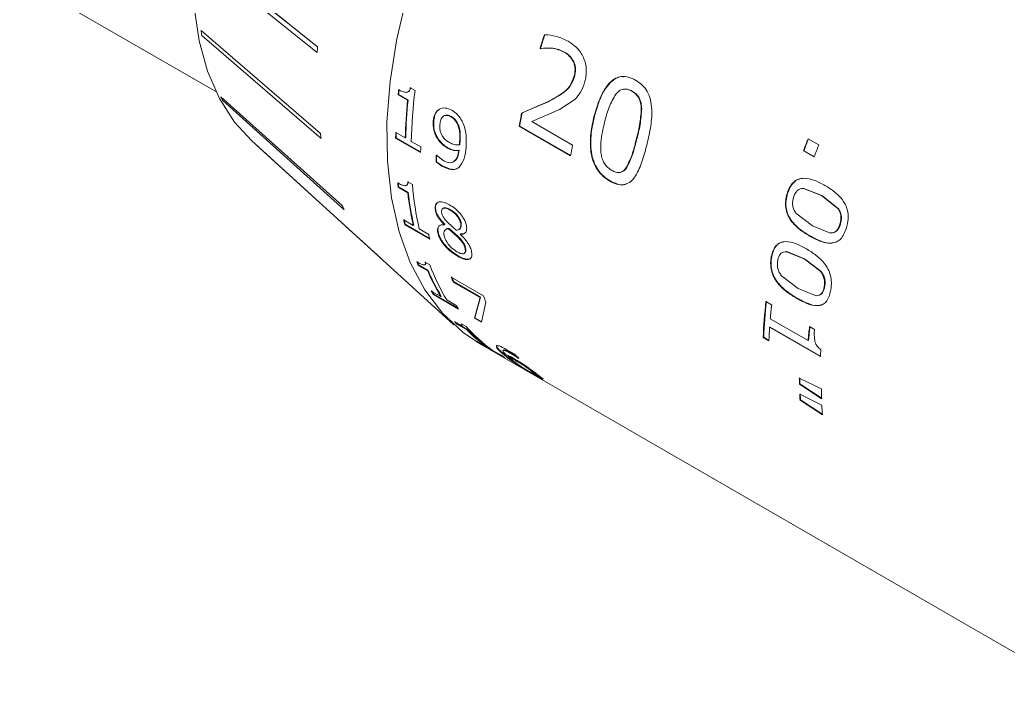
# Model space of a CAD drawing. Header units: millimetres. Extents: x 2 to 278, y 1 to 215.
# Drawn here: x 246.95 to 256.38, y 155.34 to 161.71 of the extents above; entities that cross this region are included whole.
import ezdxf

# ---------------------------------------------------------------- set-up
doc = ezdxf.new("R2010")
doc.units = ezdxf.units.MM

msp = doc.modelspace()

# ---------------------------------------------------------------- linework, layer by layer
at = {"color": 7, "linetype": 'Continuous', "lineweight": 18}
for p, q in [((244.5966, 163.4663), (248.8171, 161.0298)), ((249.7888, 161.454), (248.652, 162.3674)), ((248.6525, 162.3671), (249.7893, 161.4537)), ((248.6483, 162.3136), (249.7852, 161.4002)), ((248.6765, 161.6096), (248.676, 161.6099)), ((249.8156, 160.6278), (248.676, 161.6099)), ((248.6765, 161.6096), (249.8161, 160.6275)), ((248.6836, 161.5632), (249.8232, 160.5811)), ((249.7857, 161.3999), (249.7852, 161.4002)), ((249.7893, 161.4537), (249.7888, 161.454)), ((251.9178, 161.4407), (251.9137, 161.4403)), ((251.9187, 161.4375), (251.9137, 161.4403)), ((251.9228, 161.4378), (251.9178, 161.4407)), ((252.1469, 161.4053), (252.1428, 161.4051)), ((252.2414, 161.1682), (252.2373, 161.1678)), ((250.6409, 161.0215), (250.6365, 161.0197)), ((250.6742, 161.0639), (250.7201, 161.0374)), ((252.794, 161.0318), (252.7899, 161.0316)), ((248.8659, 160.9788), (248.8654, 160.9791)), ((250.0228, 159.9399), (248.8654, 160.9791)), ((248.8659, 160.9788), (250.0233, 159.9396)), ((248.8838, 160.9424), (250.0411, 159.9032)), ((250.5623, 160.9994), (250.5579, 160.9974)), ((250.6488, 160.9449), (250.5579, 160.9974)), ((250.6533, 160.9469), (250.5623, 160.9994)), ((250.6533, 160.9469), (250.6488, 160.9449)), ((251.7375, 160.8233), (251.985, 160.93)), ((251.7418, 160.8246), (251.9893, 160.931)), ((251.9893, 160.931), (251.985, 160.93)), ((252.2448, 160.9525), (252.0981, 160.8563)), ((252.0981, 160.8563), (251.8347, 160.7418)), ((252.8844, 160.8653), (252.8802, 160.8649)), ((250.8938, 160.7472), (250.8982, 160.7492)), ((251.0669, 160.7892), (251.0625, 160.7874)), ((251.7418, 160.8246), (251.7375, 160.8233)), ((251.8347, 160.7418), (252.2241, 160.5169)), ((252.4298, 160.7953), (252.4341, 160.7961)), ((250.5353, 160.6376), (250.6262, 160.5851)), ((251.1283, 160.7206), (251.1238, 160.7187)), ((251.7189, 160.6991), (251.7145, 160.6977)), ((252.2056, 160.4142), (251.7145, 160.6977)), ((252.2062, 160.4178), (251.7189, 160.6991)), ((249.1586, 160.5598), (251.0911, 158.8028)), ((249.8161, 160.6275), (249.8156, 160.6278)), ((249.8237, 160.5808), (249.8232, 160.5811)), ((250.5389, 160.5872), (250.5344, 160.5847)), ((250.7732, 160.4469), (250.5344, 160.5847)), ((250.7732, 160.452), (250.5389, 160.5872)), ((250.6307, 160.5876), (250.6262, 160.5851)), ((250.6831, 160.5523), (250.774, 160.4998)), ((250.9363, 160.5763), (250.9408, 160.5785)), ((251.15, 160.5545), (251.1455, 160.5524)), ((252.8345, 160.5662), (252.8302, 160.5654)), ((254.4727, 160.578), (254.5751, 160.5189)), ((249.2087, 160.5143), (249.2083, 160.5145)), ((250.3973, 159.4335), (249.2083, 160.5145)), ((251.0293, 160.4894), (251.0338, 160.4917)), ((251.1378, 160.466), (251.1423, 160.4682)), ((251.1462, 160.5208), (251.1417, 160.5187)), ((254.5307, 160.4047), (254.4284, 160.4637)), ((254.4284, 160.4637), (254.4323, 160.4635)), ((254.5313, 160.4063), (254.4323, 160.4635)), ((250.9209, 160.3562), (250.9254, 160.3587)), ((250.9748, 160.3172), (250.9209, 160.3562)), ((250.9219, 160.4212), (250.9249, 160.4195)), ((250.9249, 160.4195), (250.9841, 160.3718)), ((250.9793, 160.3197), (250.9254, 160.3587)), ((250.9748, 160.3172), (250.9793, 160.3197)), ((252.7414, 160.3032), (252.7371, 160.3021)), ((250.6494, 160.1664), (250.6953, 160.1399)), ((252.5792, 160.1736), (252.5836, 160.175)), ((250.5632, 160.1175), (250.5588, 160.1142)), ((250.6497, 160.0618), (250.5588, 160.1142)), ((250.6542, 160.065), (250.5632, 160.1175)), ((250.6288, 160.1322), (250.6243, 160.1291)), ((254.433, 160.1029), (254.4289, 160.1027)), ((254.6009, 160.0355), (254.4289, 160.1027)), ((254.605, 160.0356), (254.433, 160.1029)), ((250.6542, 160.065), (250.6497, 160.0618)), ((254.2721, 160.0536), (254.2763, 160.0539)), ((254.605, 160.0356), (254.6009, 160.0355)), ((254.7569, 159.9128), (254.6009, 160.0355)), ((254.7609, 159.9129), (254.605, 160.0356)), ((250.0233, 159.9396), (250.0228, 159.9399)), ((250.0416, 159.9029), (250.0411, 159.9032)), ((250.9118, 159.9054), (250.9163, 159.9086)), ((251.0602, 159.8996), (251.0558, 159.8965)), ((254.7609, 159.9129), (254.7569, 159.9128)), ((250.6115, 159.8024), (250.7025, 159.7499)), ((254.3561, 159.8682), (254.5133, 159.7452)), ((250.6264, 159.7611), (250.622, 159.7573)), ((250.8607, 159.6195), (250.622, 159.7573)), ((250.859, 159.6268), (250.6264, 159.7611)), ((250.7069, 159.7536), (250.7025, 159.7499)), ((250.7593, 159.7171), (250.8503, 159.6646)), ((250.9986, 159.7577), (251.0031, 159.7611)), ((250.9989, 159.7558), (251.0033, 159.7592)), ((251.0324, 159.7774), (251.1108, 159.7045)), ((251.0444, 159.7222), (251.04, 159.7188)), ((251.1225, 159.6444), (251.04, 159.7188)), ((251.1269, 159.6479), (251.0444, 159.7222)), ((251.1603, 159.7705), (251.1559, 159.7673)), ((254.5133, 159.7452), (254.6862, 159.6781)), ((254.781, 159.7626), (254.7769, 159.7622)), ((250.9361, 159.684), (250.9405, 159.6876)), ((251.1269, 159.6479), (251.1225, 159.6444)), ((251.1511, 159.6673), (251.1555, 159.6707)), ((254.4873, 159.6489), (254.4915, 159.6496)), ((254.6904, 159.6787), (254.6862, 159.6781)), ((251.2028, 159.5322), (251.1984, 159.5287)), ((250.3977, 159.4333), (250.3973, 159.4335)), ((251.1278, 159.4558), (251.1321, 159.4596)), ((254.1216, 159.4523), (254.1259, 159.4536)), ((254.2694, 159.5004), (254.2403, 159.4965)), ((254.2694, 159.5004), (254.2651, 159.4993)), ((254.434, 159.4316), (254.2651, 159.4993)), ((254.4383, 159.4326), (254.2694, 159.5004)), ((254.4383, 159.4326), (254.434, 159.4316)), ((254.5931, 159.3093), (254.434, 159.4316)), ((254.5974, 159.3104), (254.4383, 159.4326)), ((250.7541, 159.3732), (250.7499, 159.3689)), ((250.8409, 159.3164), (250.7499, 159.3689)), ((250.845, 159.3207), (250.7541, 159.3732)), ((250.8156, 159.3997), (250.8615, 159.3732)), ((250.845, 159.3207), (250.8409, 159.3164)), ((251.0661, 159.2551), (251.3731, 159.0779)), ((254.2189, 159.2697), (254.3792, 159.1474)), ((254.5974, 159.3104), (254.5931, 159.3093)), ((251.088, 159.2141), (251.0838, 159.2099)), ((251.3402, 159.0619), (251.0838, 159.2099)), ((251.3444, 159.0661), (251.088, 159.2141)), ((254.3792, 159.1474), (254.5489, 159.0796)), ((254.6306, 159.1622), (254.6263, 159.161)), ((250.8747, 159.1245), (250.9657, 159.072)), ((250.8999, 159.095), (250.8959, 159.0903)), ((251.1346, 158.9525), (250.8959, 159.0903)), ((251.1277, 158.9635), (250.8999, 159.095)), ((250.9697, 159.0767), (250.9657, 159.072)), ((251.0225, 159.0392), (251.1135, 158.9867)), ((251.2881, 158.8639), (251.3402, 159.0619)), ((251.292, 158.8686), (251.3444, 159.0661)), ((251.3444, 159.0661), (251.3402, 159.0619)), ((254.3643, 159.0539), (254.3688, 159.0555)), ((251.3968, 159.0178), (251.3527, 158.8266)), ((254.0703, 159.0246), (254.1248, 158.9931)), ((251.292, 158.8686), (251.2881, 158.8639)), ((251.3527, 158.8266), (251.2881, 158.8639)), ((251.3567, 158.8313), (251.292, 158.8686)), ((254.1117, 158.8604), (254.4732, 158.6518)), ((251.1229, 158.8134), (251.1193, 158.8082)), ((251.2103, 158.7557), (251.1193, 158.8082)), ((251.2139, 158.7609), (251.1229, 158.8134)), ((251.1624, 158.8121), (251.2083, 158.7856)), ((251.2139, 158.7609), (251.2103, 158.7557)), ((254.1055, 158.7784), (254.11, 158.7806)), ((254.5898, 158.4989), (254.1055, 158.7784)), ((254.5901, 158.5034), (254.11, 158.7806)), ((254.4863, 158.7844), (254.5341, 158.7569)), ((254.0441, 158.6802), (254.0486, 158.6826)), ((254.0987, 158.6487), (254.0441, 158.6802)), ((254.0989, 158.6536), (254.0486, 158.6826)), ((251.3084, 158.6467), (251.3993, 158.5942)), ((251.3405, 158.6281), (251.3389, 158.6254)), ((251.5776, 158.4876), (251.3389, 158.6254)), ((251.3435, 158.6182), (257.0169, 155.343)), ((251.4026, 158.5996), (251.3993, 158.5942)), ((251.4329, 158.5784), (251.4009, 158.5969)), ((251.4561, 158.5614), (251.5471, 158.5089)), ((251.4959, 158.6016), (251.4995, 158.6067)), ((254.4732, 158.6518), (254.4777, 158.6538)), ((251.5568, 158.5237), (251.5603, 158.529)), ((251.6137, 158.5011), (251.6102, 158.4958)), ((251.6102, 158.4958), (251.627, 158.4811)), ((251.6197, 158.5517), (251.6774, 158.5162)), ((251.6401, 158.5245), (251.6438, 158.5296)), ((251.7061, 158.4831), (251.6401, 158.5245)), ((251.7098, 158.4883), (251.6438, 158.5296)), ((251.7061, 158.4831), (251.7098, 158.4883)), ((251.7091, 158.4815), (251.7061, 158.4831)), ((251.6901, 158.4617), (251.6865, 158.4565)), ((251.7196, 158.4079), (251.723, 158.4133)), ((251.765, 158.4154), (251.7615, 158.4101)), ((251.8499, 158.3532), (251.8465, 158.3479)), ((251.8557, 158.3263), (251.859, 158.3317)), ((254.389, 158.2938), (254.6004, 158.1903)), ((254.3943, 158.2396), (254.3898, 158.2369)), ((254.6017, 158.0965), (254.3898, 158.2369)), ((254.6062, 158.0993), (254.3943, 158.2396)), ((254.3931, 158.1387), (254.6038, 158.0348)), ((254.4006, 158.0862), (254.3961, 158.0832)), ((254.6087, 157.9433), (254.3961, 158.0832)), ((254.6132, 157.9462), (254.4006, 158.0862))]:
    msp.add_line(p, q, dxfattribs=at)
at = {"color": 7, "linetype": 'Continuous', "lineweight": 18, "flags": 128}
for points in [[(249.1586, 160.5598), (248.9956, 160.737), (248.8513, 160.9619), (248.7383, 161.2219), (248.6582, 161.5136), (248.612, 161.8332), (248.6003, 162.1765), (248.6232, 162.5391), (248.6804, 162.9162), (248.7712, 163.303), (248.8944, 163.6943), (249.0485, 164.0851), (249.2313, 164.4703), (249.4406, 164.8448), (249.6735, 165.2038), (249.9271, 165.5426), (250.198, 165.8567)], [(251.3435, 158.6182), (251.1784, 158.7294), (250.981, 158.9137), (250.8123, 159.137), (250.674, 159.3968), (250.5677, 159.6901), (250.4947, 160.0137), (250.4558, 160.3638), (250.4514, 160.7365), (250.4816, 161.1276), (250.546, 161.5327), (250.6439, 161.9471), (250.7741, 162.3661), (250.9353, 162.7851), (251.1256, 163.1992), (251.3428, 163.6037), (251.5845, 163.9942), (251.8479, 164.3661), (252.13, 164.7153), (252.4277, 165.0377), (252.7376, 165.3298), (253.0561, 165.5882), (253.3797, 165.81)]]:
    msp.add_lwpolyline(points, dxfattribs=at)
at = {"color": 7, "linetype": 'Continuous', "lineweight": 18}
for centre, radius, start, end in [((251.3488, 162.0208), 2.7041, 188.73964, 189.74246), ((258.1907, 159.5057), 6.5684, 161.67821, 162.87005), ((258.1856, 159.5089), 6.5587, 161.67821, 162.87005), ((254.1368, 161.1324), 4.3599, 175.77002, 176.47844), ((254.1373, 161.1321), 4.3599, 175.77002, 176.47844), ((255.42, 160.5015), 4.8874, 173.60348, 174.17589), ((255.4173, 160.5041), 4.8802, 173.60348, 174.17589), ((255.3209, 160.4424), 4.6391, 172.631, 178.64195), ((250.4524, 161.7501), 1.7643, 205.91294, 207.24603), ((255.1606, 160.4808), 4.5356, 174.12634, 178.68155), ((255.1584, 160.4834), 4.5289, 174.12634, 178.68155), ((257.1433, 159.772), 5.5071, 168.99459, 170.32369), ((257.1397, 159.7748), 5.499, 168.99459, 170.32369), ((254.7185, 160.5451), 4.1842, 178.73324, 179.45881), ((254.7168, 160.5477), 4.1781, 178.73324, 179.45881), ((252.7318, 161.0783), 2.9508, 188.78155, 189.70055), ((252.7323, 161.078), 2.9508, 188.78155, 189.70055), ((260.9609, 157.9946), 6.9836, 158.28873, 159.29426), ((260.9552, 157.9979), 6.9733, 158.28873, 159.29426), ((254.9572, 160.4073), 4.1842, 178.73324, 179.45881), ((257.6167, 159.4917), 5.4892, 169.23519, 170.32501), ((261.0632, 157.9355), 6.9836, 158.28873, 159.29426), ((255.106, 160.322), 4.1853, 178.64262, 179.53242), ((255.1044, 160.3246), 4.1791, 178.64262, 179.53242), ((253.9018, 160.5084), 3.3661, 185.98973, 186.72369), ((253.9013, 160.511), 3.3612, 185.98973, 186.72369), ((253.8371, 160.3992), 3.1525, 184.71809, 192.49609), ((253.6937, 160.4163), 3.0646, 186.64398, 192.56033), ((253.6937, 160.419), 3.0601, 186.64398, 192.56033), ((251.7536, 160.7829), 1.9252, 205.96865, 207.19031), ((251.7541, 160.7826), 1.9252, 205.96865, 207.19031), ((253.3244, 160.4109), 2.7803, 192.64269, 193.59556), ((253.3248, 160.4137), 2.7762, 192.64269, 193.59556), ((254.1042, 160.2337), 3.1419, 188.71501, 188.74931), ((254.1041, 160.2364), 3.1373, 188.71501, 188.74931), ((253.5631, 160.2731), 2.7803, 192.64269, 193.59556), ((254.252, 160.1453), 3.1376, 188.76304, 188.79738), ((252.7639, 160.2333), 2.1916, 202.25017, 203.22722), ((252.7651, 160.2363), 2.1884, 202.25017, 203.22722), ((252.6821, 160.1028), 2.0022, 203.12731, 210.98621), ((252.6836, 160.106), 1.9992, 203.12731, 210.98621), ((252.7876, 160.0958), 2.0571, 200.56324, 210.90442), ((253.1808, 160.056), 2.2613, 200.74219, 201.97248), ((253.182, 160.059), 2.2579, 200.74219, 201.97248), ((252.4487, 160.0758), 1.8333, 211.08609, 212.34263), ((252.4471, 160.0725), 1.836, 211.08609, 212.34263), ((253.4779, 159.8749), 2.2506, 200.73993, 202.38548), ((252.6858, 159.9347), 1.836, 211.08609, 212.34263), ((258.6783, 158.5016), 4.6376, 173.52416, 177.7921), ((258.676, 158.5042), 4.6308, 173.52416, 177.7921), ((258.9156, 158.4525), 4.8211, 173.56208, 175.14648), ((252.2229, 159.9025), 1.5542, 223.52682, 224.75548), ((252.3382, 159.7857), 1.5089, 221.50957, 234.22664), ((252.2698, 159.8044), 1.4907, 224.70391, 234.27171), ((252.2719, 159.808), 1.4885, 224.70391, 234.27171), ((258.5527, 158.4801), 4.4572, 176.1618, 177.83131), ((259.2771, 158.2439), 4.8211, 173.56208, 175.14648), ((259.2745, 158.2465), 4.814, 173.56208, 175.14648), ((252.1544, 159.8247), 1.4503, 234.31569, 235.78612), ((259.2051, 158.1896), 4.6256, 175.3447, 176.16701), ((252.3931, 159.6869), 1.4503, 234.31569, 235.78612), ((252.8637, 159.5648), 1.5833, 221.47507, 223.17623), ((258.3644, 158.3201), 3.9755, 180.3794, 181.19935), ((258.3631, 158.3227), 3.9696, 180.3794, 181.19935), ((258.5758, 158.1982), 3.9754, 180.1137, 181.46505), ((258.0979, 158.3111), 3.7088, 182.66479, 183.5236), ((258.0969, 158.3138), 3.7033, 182.66479, 183.5236), ((258.3093, 158.1892), 3.7087, 182.3865, 183.80189)]:
    msp.add_arc(centre, radius, start, end, dxfattribs=at)
for points, knots in [([(251.9553, 161.5705), (251.9939, 161.5675), (252.071, 161.5614), (252.1439, 161.5267), (252.1803, 161.5094)], [0, 0, 0, 0, 0.500012, 1, 1, 1, 1]), ([(252.1803, 161.5094), (252.209, 161.4905), (252.2664, 161.4529), (252.3222, 161.3735), (252.3482, 161.2967), (252.3569, 161.2345), (252.3536, 161.1826), (252.3464, 161.1428), (252.3411, 161.1236), (252.3385, 161.1141)], [0, 0, 0, 0, 0.250219, 0.499406, 0.6245, 0.74953, 0.874632, 0.937305, 1, 1, 1, 1]), ([(252.1428, 161.4051), (252.106, 161.4208), (252.0324, 161.4523), (251.9566, 161.4424), (251.9187, 161.4375)], [0, 0, 0, 0, 0.499748, 1, 1, 1, 1]), ([(252.1469, 161.4053), (252.1102, 161.422), (252.053, 161.448), (251.9941, 161.4419), (251.973, 161.4397)], [0, 0, 0, 0, 0.642332, 1, 1, 1, 1]), ([(252.2373, 161.1678), (252.2425, 161.1916), (252.2504, 161.2272), (252.2441, 161.2773), (252.2283, 161.3234), (252.1945, 161.3712), (252.1601, 161.3938), (252.1428, 161.4051)], [0, 0, 0, 0, 0.249411, 0.37465, 0.499967, 0.749439, 1, 1, 1, 1]), ([(252.2414, 161.1682), (252.2466, 161.1919), (252.2545, 161.2276), (252.2482, 161.2776), (252.2324, 161.3237), (252.1986, 161.3714), (252.1642, 161.394), (252.1469, 161.4053)], [0, 0, 0, 0, 0.249218, 0.374427, 0.499713, 0.749282, 1, 1, 1, 1]), ([(251.985, 160.93), (252.0338, 160.9553), (252.1069, 160.9931), (252.1991, 161.0706), (252.2246, 161.1354), (252.2373, 161.1678)], [0, 0, 0, 0, 0.501084, 0.750872, 1, 1, 1, 1]), ([(251.9893, 160.931), (252.0381, 160.9561), (252.1112, 160.9939), (252.2033, 161.0712), (252.2287, 161.1359), (252.2414, 161.1682)], [0, 0, 0, 0, 0.501199, 0.7509733, 1, 1, 1, 1]), ([(252.3385, 161.1141), (252.3273, 161.082), (252.305, 161.0178), (252.2649, 160.9743), (252.2448, 160.9525)], [0, 0, 0, 0, 0.5000827, 1, 1, 1, 1]), ([(252.4298, 160.7953), (252.4456, 160.8497), (252.4771, 160.9582), (252.5438, 161.0803), (252.6192, 161.1504), (252.6876, 161.1758), (252.7469, 161.1704), (252.7923, 161.1548), (252.8141, 161.1431), (252.825, 161.1372)], [0, 0, 0, 0, 0.2504587, 0.50023, 0.6251835, 0.7499088, 0.8747162, 0.9373463, 1, 1, 1, 1]), ([(252.4341, 160.7961), (252.4498, 160.8503), (252.4812, 160.9585), (252.548, 161.0814), (252.6232, 161.1493), (252.6749, 161.1732), (252.7045, 161.17), (252.7107, 161.1693)], [0, 0, 0, 0, 0.319711, 0.638575, 0.798144, 0.957493, 1, 1, 1, 1]), ([(252.825, 161.1372), (252.846, 161.1234), (252.888, 161.0959), (252.9384, 161.0318), (252.9709, 160.949), (252.9853, 160.8274), (252.97, 160.6747), (252.9435, 160.5634), (252.9303, 160.5076)], [0, 0, 0, 0, 0.125108, 0.249996, 0.368839, 0.499677, 0.749515, 1, 1, 1, 1]), ([(250.5631, 161.046), (250.5756, 161.0392), (250.6002, 161.0259), (250.6246, 161.0217), (250.6365, 161.0197)], [0, 0, 0, 0, 0.5107371, 1, 1, 1, 1]), ([(250.6365, 161.0197), (250.6415, 161.0207), (250.6509, 161.0227), (250.6626, 161.0314), (250.6702, 161.0458), (250.6728, 161.0577), (250.6742, 161.0639)], [0, 0, 0, 0, 0.26768, 0.499783, 0.741588, 1, 1, 1, 1]), ([(250.6409, 161.0215), (250.6459, 161.0226), (250.6553, 161.0245), (250.667, 161.0332), (250.6746, 161.0475), (250.6772, 161.0595), (250.6786, 161.0656)], [0, 0, 0, 0, 0.2678084, 0.4999523, 0.741697, 1, 1, 1, 1]), ([(252.7899, 161.0316), (252.7835, 161.0351), (252.7706, 161.042), (252.7437, 161.0515), (252.7087, 161.0539), (252.6688, 161.0373), (252.6479, 161.015), (252.6375, 161.0038)], [0, 0, 0, 0, 0.125362, 0.250643, 0.500339, 0.749896, 1, 1, 1, 1]), ([(252.794, 161.0318), (252.7875, 161.0352), (252.7746, 161.0421), (252.7478, 161.0522), (252.727, 161.0514), (252.7131, 161.0509)], [0, 0, 0, 0, 0.2505807, 0.5009927, 1, 1, 1, 1]), ([(252.8802, 160.8649), (252.8797, 160.8739), (252.8785, 160.8917), (252.8725, 160.9269), (252.8576, 160.9686), (252.8272, 161.0075), (252.8023, 161.0235), (252.7899, 161.0316)], [0, 0, 0, 0, 0.125334, 0.250583, 0.500113, 0.749751, 1, 1, 1, 1]), ([(252.8844, 160.8653), (252.8838, 160.8742), (252.8827, 160.8921), (252.8766, 160.9272), (252.8617, 160.9688), (252.8313, 161.0077), (252.8064, 161.0237), (252.794, 161.0318)], [0, 0, 0, 0, 0.125251, 0.250435, 0.499924, 0.749634, 1, 1, 1, 1]), ([(252.6375, 161.0038), (252.6141, 160.963), (252.5672, 160.8811), (252.5423, 160.7855), (252.5299, 160.7375)], [0, 0, 0, 0, 0.498921, 1, 1, 1, 1]), ([(250.8938, 160.7472), (250.8979, 160.7714), (250.904, 160.8077), (250.9281, 160.8421), (250.9589, 160.8658), (251.0078, 160.8784), (251.0499, 160.8594), (251.071, 160.8499)], [0, 0, 0, 0, 0.2499412, 0.3739422, 0.5007527, 0.7502884, 1, 1, 1, 1]), ([(250.8982, 160.7492), (250.9024, 160.7733), (250.9085, 160.8094), (250.9324, 160.8443), (250.9484, 160.8552), (250.9565, 160.8607)], [0, 0, 0, 0, 0.49903, 0.746719, 1, 1, 1, 1]), ([(251.071, 160.8499), (251.0907, 160.8363), (251.1202, 160.816), (251.1539, 160.7737), (251.1671, 160.749), (251.1736, 160.7367)], [0, 0, 0, 0, 0.499311, 0.749669, 1, 1, 1, 1]), ([(252.8302, 160.5654), (252.8431, 160.6132), (252.8687, 160.7086), (252.8764, 160.8129), (252.8802, 160.8649)], [0, 0, 0, 0, 0.501161, 1, 1, 1, 1]), ([(252.8345, 160.5662), (252.8473, 160.6139), (252.8729, 160.7092), (252.8805, 160.8133), (252.8844, 160.8653)], [0, 0, 0, 0, 0.501143, 1, 1, 1, 1]), ([(250.9363, 160.5763), (250.9282, 160.5898), (250.9121, 160.6167), (250.8924, 160.677), (250.8932, 160.7191), (250.8938, 160.7472)], [0, 0, 0, 0, 0.25051, 0.500936, 1, 1, 1, 1]), ([(250.9408, 160.5785), (250.9327, 160.592), (250.9166, 160.6189), (250.8969, 160.6791), (250.8977, 160.7212), (250.8982, 160.7492)], [0, 0, 0, 0, 0.250628, 0.501071, 1, 1, 1, 1]), ([(251.0625, 160.7874), (251.049, 160.7937), (251.0289, 160.8032), (251.0039, 160.8004), (250.9877, 160.7921), (250.9747, 160.778), (250.9621, 160.7532), (250.9588, 160.7295), (250.9565, 160.7139)], [0, 0, 0, 0, 0.249279, 0.373885, 0.499521, 0.620268, 0.749899, 1, 1, 1, 1]), ([(251.0669, 160.7892), (251.0534, 160.7957), (251.0331, 160.8055), (251.0149, 160.8023), (251.0088, 160.8012)], [0, 0, 0, 0, 0.666795, 1, 1, 1, 1]), ([(251.1238, 160.7187), (251.1154, 160.7335), (251.0986, 160.7632), (251.0745, 160.7793), (251.0625, 160.7874)], [0, 0, 0, 0, 0.498947, 1, 1, 1, 1]), ([(251.1283, 160.7206), (251.1199, 160.7354), (251.103, 160.7651), (251.079, 160.7811), (251.0669, 160.7892)], [0, 0, 0, 0, 0.498942, 1, 1, 1, 1]), ([(251.1736, 160.7367), (251.1816, 160.7169), (251.1976, 160.6772), (251.2118, 160.5947), (251.2088, 160.5389), (251.2069, 160.5017)], [0, 0, 0, 0, 0.249831, 0.499973, 1, 1, 1, 1]), ([(252.5792, 160.1736), (252.5579, 160.1874), (252.5154, 160.2149), (252.4587, 160.2787), (252.4174, 160.3603), (252.3907, 160.4797), (252.3929, 160.6287), (252.4175, 160.7397), (252.4298, 160.7953)], [0, 0, 0, 0, 0.125107, 0.249982, 0.374728, 0.499704, 0.749513, 1, 1, 1, 1]), ([(252.5836, 160.175), (252.5623, 160.1888), (252.5198, 160.2164), (252.4631, 160.2801), (252.4218, 160.3616), (252.395, 160.4809), (252.3973, 160.6297), (252.4218, 160.7406), (252.4341, 160.7961)], [0, 0, 0, 0, 0.125222, 0.250192, 0.374981, 0.499943, 0.749645, 1, 1, 1, 1]), ([(252.5299, 160.7375), (252.5224, 160.706), (252.5073, 160.6424), (252.4895, 160.5461), (252.4926, 160.478), (252.4941, 160.4446)], [0, 0, 0, 0, 0.333816, 0.6730405, 1, 1, 1, 1]), ([(250.9565, 160.7139), (250.9557, 160.695), (250.9544, 160.6667), (250.9676, 160.6257), (250.9785, 160.6075), (250.984, 160.5984)], [0, 0, 0, 0, 0.499445, 0.749553, 1, 1, 1, 1]), ([(251.1455, 160.5524), (251.147, 160.5787), (251.1493, 160.6182), (251.1408, 160.6764), (251.1294, 160.7047), (251.1238, 160.7187)], [0, 0, 0, 0, 0.500358, 0.751363, 1, 1, 1, 1]), ([(251.15, 160.5545), (251.1515, 160.5808), (251.1538, 160.6202), (251.1452, 160.6784), (251.1339, 160.7065), (251.1283, 160.7206)], [0, 0, 0, 0, 0.500278, 0.751282, 1, 1, 1, 1]), ([(251.0293, 160.4894), (251.0123, 160.4998), (250.9785, 160.5205), (250.9503, 160.5577), (250.9363, 160.5763)], [0, 0, 0, 0, 0.500911, 1, 1, 1, 1]), ([(251.0338, 160.4917), (251.0168, 160.502), (250.983, 160.5227), (250.9548, 160.56), (250.9408, 160.5785)], [0, 0, 0, 0, 0.500975, 1, 1, 1, 1]), ([(250.984, 160.5984), (250.9886, 160.592), (250.9978, 160.5792), (251.0195, 160.5594), (251.0365, 160.5489), (251.0479, 160.5418)], [0, 0, 0, 0, 0.249897, 0.499843, 1, 1, 1, 1]), ([(251.1417, 160.5187), (251.1418, 160.5193), (251.142, 160.521), (251.1427, 160.5266), (251.1441, 160.537), (251.145, 160.5467), (251.1455, 160.5524)], [0, 0, 0, 0, 0.054175, 0.1555689, 0.5000214, 1, 1, 1, 1]), ([(251.1462, 160.5208), (251.1462, 160.5214), (251.1464, 160.5231), (251.1471, 160.5287), (251.1486, 160.5391), (251.1495, 160.5488), (251.15, 160.5545)], [0, 0, 0, 0, 0.054175, 0.155569, 0.500022, 1, 1, 1, 1]), ([(252.7371, 160.3021), (252.7565, 160.3419), (252.7954, 160.4217), (252.8186, 160.5175), (252.8302, 160.5654)], [0, 0, 0, 0, 0.499034, 1, 1, 1, 1]), ([(252.7414, 160.3032), (252.7608, 160.343), (252.7997, 160.4227), (252.8229, 160.5183), (252.8345, 160.5662)], [0, 0, 0, 0, 0.499037, 1, 1, 1, 1]), ([(250.9841, 160.3718), (251.0038, 160.3622), (251.0335, 160.3477), (251.0692, 160.3492), (251.0991, 160.3635), (251.1258, 160.4011), (251.1338, 160.4444), (251.1378, 160.466)], [0, 0, 0, 0, 0.249656, 0.375121, 0.500113, 0.749623, 1, 1, 1, 1]), ([(251.1378, 160.466), (251.1206, 160.4644), (251.0863, 160.4612), (251.0483, 160.48), (251.0293, 160.4894)], [0, 0, 0, 0, 0.500275, 1, 1, 1, 1]), ([(251.1423, 160.4682), (251.1251, 160.4666), (251.0908, 160.4635), (251.0528, 160.4823), (251.0338, 160.4917)], [0, 0, 0, 0, 0.500215, 1, 1, 1, 1]), ([(251.0479, 160.5418), (251.0641, 160.5339), (251.0964, 160.5182), (251.1266, 160.5185), (251.1417, 160.5187)], [0, 0, 0, 0, 0.499943, 1, 1, 1, 1]), ([(251.0873, 160.3599), (251.0901, 160.361), (251.108, 160.3686), (251.1299, 160.4042), (251.1381, 160.4469), (251.1423, 160.4682)], [0, 0, 0, 0, 0.083151, 0.540851, 1, 1, 1, 1]), ([(251.2069, 160.5017), (251.2029, 160.4615), (251.195, 160.3813), (251.1592, 160.3314), (251.1413, 160.3064)], [0, 0, 0, 0, 0.501284, 1, 1, 1, 1]), ([(252.9303, 160.5076), (252.9155, 160.4534), (252.886, 160.3451), (252.8326, 160.2241), (252.7696, 160.157), (252.7098, 160.1338), (252.6555, 160.1399), (252.6116, 160.156), (252.59, 160.1677), (252.5792, 160.1736)], [0, 0, 0, 0, 0.250434, 0.500188, 0.629668, 0.749901, 0.874732, 0.937353, 1, 1, 1, 1]), ([(252.4941, 160.4446), (252.4969, 160.4266), (252.5025, 160.3906), (252.5254, 160.34), (252.5588, 160.3007), (252.5844, 160.2844), (252.5972, 160.2762)], [0, 0, 0, 0, 0.250221, 0.499886, 0.749549, 1, 1, 1, 1]), ([(251.1413, 160.3064), (251.1305, 160.299), (251.1088, 160.2842), (251.0532, 160.2796), (251.0062, 160.3021), (250.9748, 160.3172)], [0, 0, 0, 0, 0.250486, 0.501034, 1, 1, 1, 1]), ([(251.1271, 160.2984), (251.1221, 160.2953), (251.1061, 160.2851), (251.0574, 160.2828), (251.0105, 160.305), (250.9793, 160.3197)], [0, 0, 0, 0, 0.130624, 0.421177, 1, 1, 1, 1]), ([(252.5972, 160.2762), (252.6036, 160.2727), (252.6165, 160.2657), (252.6426, 160.2561), (252.6755, 160.2531), (252.7111, 160.2688), (252.7284, 160.291), (252.7371, 160.3021)], [0, 0, 0, 0, 0.125385, 0.250691, 0.500473, 0.749989, 1, 1, 1, 1]), ([(252.6873, 160.2612), (252.6965, 160.2643), (252.7178, 160.2714), (252.7329, 160.2917), (252.7414, 160.3032)], [0, 0, 0, 0, 0.433884, 1, 1, 1, 1]), ([(250.6243, 160.1291), (250.6286, 160.1297), (250.6365, 160.1309), (250.6452, 160.138), (250.6493, 160.1503), (250.6494, 160.1609), (250.6494, 160.1664)], [0, 0, 0, 0, 0.26768, 0.499783, 0.741588, 1, 1, 1, 1]), ([(250.6288, 160.1322), (250.633, 160.1329), (250.641, 160.134), (250.6497, 160.1411), (250.6537, 160.1534), (250.6538, 160.164), (250.6539, 160.1694)], [0, 0, 0, 0, 0.267808, 0.499952, 0.741697, 1, 1, 1, 1]), ([(252.7351, 160.1484), (252.7281, 160.1453), (252.7019, 160.1336), (252.6485, 160.1429), (252.6052, 160.1643), (252.5836, 160.175)], [0, 0, 0, 0, 0.151981, 0.575533, 1, 1, 1, 1]), ([(254.2721, 160.0536), (254.2794, 160.0739), (254.2938, 160.1145), (254.3294, 160.1634), (254.3767, 160.1943), (254.4471, 160.206), (254.5359, 160.1845), (254.6011, 160.1498), (254.6337, 160.1324)], [0, 0, 0, 0, 0.125111, 0.249993, 0.36919, 0.499633, 0.749486, 1, 1, 1, 1]), ([(254.2763, 160.0539), (254.2835, 160.0742), (254.2979, 160.1148), (254.3335, 160.1634), (254.3808, 160.1951), (254.4159, 160.1988), (254.4343, 160.2007)], [0, 0, 0, 0, 0.250293, 0.500172, 0.738805, 1, 1, 1, 1]), ([(250.554, 160.1571), (250.5665, 160.1503), (250.5909, 160.1369), (250.6133, 160.1316), (250.6243, 160.1291)], [0, 0, 0, 0, 0.5107371, 1, 1, 1, 1]), ([(254.4289, 160.1027), (254.4184, 160.1022), (254.3974, 160.1011), (254.3682, 160.0843), (254.3463, 160.0549), (254.3378, 160.0304), (254.3335, 160.0181)], [0, 0, 0, 0, 0.250222, 0.4998889, 0.749552, 1, 1, 1, 1]), ([(254.6337, 160.1324), (254.6655, 160.1126), (254.729, 160.073), (254.8001, 160.0023), (254.8412, 159.9269), (254.8567, 159.8599), (254.8548, 159.8024), (254.8472, 159.7583), (254.8412, 159.7373), (254.8382, 159.7268)], [0, 0, 0, 0, 0.250468, 0.500246, 0.625197, 0.749918, 0.874721, 0.937349, 1, 1, 1, 1]), ([(250.9118, 159.9054), (250.9113, 159.9146), (250.9101, 159.9331), (250.9176, 159.9539), (250.9314, 159.968), (250.9563, 159.9775), (250.9963, 159.9747), (251.0317, 159.9564), (251.0495, 159.9473)], [0, 0, 0, 0, 0.125081, 0.250092, 0.369546, 0.500423, 0.749899, 1, 1, 1, 1]), ([(254.4873, 159.6489), (254.4554, 159.6687), (254.3916, 159.7082), (254.3177, 159.7788), (254.2738, 159.8546), (254.2561, 159.9214), (254.2562, 159.9781), (254.2633, 160.022), (254.2692, 160.0431), (254.2721, 160.0536)], [0, 0, 0, 0, 0.250444, 0.500204, 0.629673, 0.74991, 0.874737, 0.937355, 1, 1, 1, 1]), ([(254.4915, 159.6496), (254.4596, 159.6694), (254.3958, 159.7089), (254.3219, 159.7795), (254.278, 159.8552), (254.2604, 159.9219), (254.2599, 159.9902), (254.2708, 160.0327), (254.2763, 160.0539)], [0, 0, 0, 0, 0.250623, 0.500537, 0.630057, 0.750262, 0.875018, 1, 1, 1, 1]), ([(254.3335, 160.0181), (254.3302, 160.0055), (254.3237, 159.9804), (254.324, 159.9392), (254.3352, 159.8997), (254.3491, 159.8787), (254.3561, 159.8682)], [0, 0, 0, 0, 0.25041, 0.500285, 0.749896, 1, 1, 1, 1]), ([(250.9986, 159.7577), (250.9778, 159.7805), (250.9465, 159.8146), (250.9183, 159.869), (250.914, 159.8933), (250.9118, 159.9054)], [0, 0, 0, 0, 0.499766, 0.749552, 1, 1, 1, 1]), ([(250.9163, 159.9086), (250.9157, 159.9178), (250.9147, 159.9363), (250.9219, 159.9573), (250.9315, 159.9656), (250.9362, 159.9696)], [0, 0, 0, 0, 0.338371, 0.676614, 1, 1, 1, 1]), ([(251.0031, 159.7611), (250.9822, 159.7838), (250.9509, 159.8179), (250.9227, 159.8723), (250.9184, 159.8965), (250.9163, 159.9086)], [0, 0, 0, 0, 0.4999545, 0.7496856, 1, 1, 1, 1]), ([(251.0558, 159.8965), (251.0446, 159.9023), (251.0238, 159.913), (251, 159.9164), (250.9852, 159.9125), (250.9769, 159.9049), (250.9727, 159.8926), (250.9732, 159.8818), (250.9735, 159.8762)], [0, 0, 0, 0, 0.269213, 0.499489, 0.630456, 0.749219, 0.869121, 1, 1, 1, 1]), ([(251.0602, 159.8996), (251.049, 159.9054), (251.0282, 159.9161), (251.0045, 159.9194), (250.9895, 159.9158), (250.9845, 159.9101), (250.9821, 159.9073)], [0, 0, 0, 0, 0.359386, 0.666684, 0.841542, 1, 1, 1, 1]), ([(251.0495, 159.9473), (251.0673, 159.9361), (251.1028, 159.9138), (251.1465, 159.8704), (251.1761, 159.83), (251.1946, 159.7977), (251.2075, 159.7652), (251.2109, 159.7455), (251.2125, 159.7357)], [0, 0, 0, 0, 0.250234, 0.499713, 0.628886, 0.749962, 0.874943, 1, 1, 1, 1]), ([(251.1559, 159.7673), (251.1549, 159.7732), (251.1529, 159.7852), (251.145, 159.8051), (251.1337, 159.8249), (251.1151, 159.8493), (251.0884, 159.8758), (251.0667, 159.8896), (251.0558, 159.8965)], [0, 0, 0, 0, 0.1251661, 0.2501433, 0.3721467, 0.5002824, 0.7498634, 1, 1, 1, 1]), ([(251.1603, 159.7705), (251.1593, 159.7765), (251.1574, 159.7884), (251.1495, 159.8083), (251.1382, 159.8281), (251.1196, 159.8524), (251.0929, 159.879), (251.0711, 159.8927), (251.0602, 159.8996)], [0, 0, 0, 0, 0.125058, 0.24995, 0.37191, 0.500047, 0.74972, 1, 1, 1, 1]), ([(254.7769, 159.7622), (254.7802, 159.7748), (254.7868, 159.8), (254.7872, 159.8413), (254.7767, 159.8807), (254.7635, 159.9021), (254.7569, 159.9128)], [0, 0, 0, 0, 0.250382, 0.500195, 0.749819, 1, 1, 1, 1]), ([(254.781, 159.7626), (254.7843, 159.7752), (254.7909, 159.8003), (254.7913, 159.8415), (254.7807, 159.8809), (254.7675, 159.9023), (254.7609, 159.9129)], [0, 0, 0, 0, 0.250264, 0.500007, 0.749672, 1, 1, 1, 1]), ([(250.9735, 159.8762), (250.9751, 159.868), (250.9782, 159.8516), (250.9977, 159.8151), (251.0185, 159.7925), (251.0324, 159.7774)], [0, 0, 0, 0, 0.250312, 0.500406, 1, 1, 1, 1]), ([(250.9361, 159.684), (250.9347, 159.6963), (250.9321, 159.7208), (250.9451, 159.7446), (250.9676, 159.7572), (250.9885, 159.7563), (250.9989, 159.7558)], [0, 0, 0, 0, 0.250265, 0.496156, 0.747707, 1, 1, 1, 1]), ([(250.9405, 159.6876), (250.939, 159.7001), (250.9361, 159.7248), (250.946, 159.739), (250.951, 159.7461)], [0, 0, 0, 0, 0.5038071, 1, 1, 1, 1]), ([(251.04, 159.7188), (251.0361, 159.7186), (251.0283, 159.7182), (251.0149, 159.714), (251.002, 159.7034), (250.9939, 159.6823), (250.9964, 159.6626), (250.9977, 159.6527)], [0, 0, 0, 0, 0.125274, 0.250485, 0.500377, 0.750077, 1, 1, 1, 1]), ([(251.0444, 159.7222), (251.0405, 159.722), (251.0327, 159.7217), (251.0262, 159.7193), (251.0229, 159.7181)], [0, 0, 0, 0, 0.500167, 1, 1, 1, 1]), ([(251.1108, 159.7045), (251.1251, 159.7066), (251.1465, 159.7099), (251.1577, 159.738), (251.1565, 159.7575), (251.1559, 159.7673)], [0, 0, 0, 0, 0.499163, 0.749332, 1, 1, 1, 1]), ([(251.1457, 159.7196), (251.148, 159.7203), (251.1569, 159.7227), (251.1617, 159.7419), (251.1608, 159.7609), (251.1603, 159.7705)], [0, 0, 0, 0, 0.151382, 0.575318, 1, 1, 1, 1]), ([(251.2125, 159.7357), (251.2128, 159.7241), (251.2132, 159.7008), (251.2002, 159.6783), (251.1796, 159.6659), (251.1606, 159.6668), (251.1511, 159.6673)], [0, 0, 0, 0, 0.2496383, 0.4996946, 0.7497083, 1, 1, 1, 1]), ([(254.8382, 159.7268), (254.8312, 159.7065), (254.8171, 159.666), (254.7834, 159.6174), (254.7386, 159.5871), (254.6713, 159.5757), (254.5847, 159.5968), (254.5198, 159.6315), (254.4873, 159.6489)], [0, 0, 0, 0, 0.125105, 0.249989, 0.369027, 0.499664, 0.749497, 1, 1, 1, 1]), ([(254.6862, 159.6781), (254.6962, 159.679), (254.7163, 159.6807), (254.7437, 159.6976), (254.7645, 159.7262), (254.7727, 159.7502), (254.7769, 159.7622)], [0, 0, 0, 0, 0.250219, 0.499945, 0.749642, 1, 1, 1, 1]), ([(254.6904, 159.6787), (254.7004, 159.6795), (254.7205, 159.6812), (254.7478, 159.698), (254.7686, 159.7266), (254.7769, 159.7506), (254.781, 159.7626)], [0, 0, 0, 0, 0.250367, 0.500134, 0.74976, 1, 1, 1, 1]), ([(251.1278, 159.4558), (251.1077, 159.4683), (251.0677, 159.4932), (251.0165, 159.5414), (250.9814, 159.5849), (250.9595, 159.6192), (250.9437, 159.653), (250.9386, 159.6737), (250.9361, 159.684)], [0, 0, 0, 0, 0.250127, 0.499375, 0.6281, 0.749684, 0.874801, 1, 1, 1, 1]), ([(251.1321, 159.4596), (251.1121, 159.472), (251.0721, 159.497), (251.0208, 159.5452), (250.9857, 159.5886), (250.9639, 159.6229), (250.948, 159.6567), (250.943, 159.6773), (250.9405, 159.6876)], [0, 0, 0, 0, 0.250281, 0.499617, 0.628359, 0.749871, 0.874904, 1, 1, 1, 1]), ([(250.9977, 159.6527), (251.0015, 159.6389), (251.0072, 159.6182), (251.0251, 159.588), (251.0466, 159.5591), (251.079, 159.5252), (251.1052, 159.5084), (251.1184, 159.5)], [0, 0, 0, 0, 0.2495415, 0.3723208, 0.500368, 0.7498897, 1, 1, 1, 1]), ([(251.1984, 159.5287), (251.1961, 159.5381), (251.1927, 159.5523), (251.1826, 159.5733), (251.1624, 159.6048), (251.1403, 159.6268), (251.1225, 159.6444)], [0, 0, 0, 0, 0.250192, 0.378022, 0.500602, 1, 1, 1, 1]), ([(251.2028, 159.5322), (251.2005, 159.5416), (251.1971, 159.5558), (251.187, 159.5768), (251.1668, 159.6083), (251.1447, 159.6302), (251.1269, 159.6479)], [0, 0, 0, 0, 0.250044, 0.377824, 0.500391, 1, 1, 1, 1]), ([(251.1513, 159.6654), (251.1638, 159.6531), (251.1886, 159.6283), (251.2229, 159.5858), (251.2496, 159.5391), (251.2564, 159.5119), (251.2598, 159.4983)], [0, 0, 0, 0, 0.250678, 0.500933, 0.750103, 1, 1, 1, 1]), ([(251.1975, 159.68), (251.1929, 159.6766), (251.1819, 159.6686), (251.1652, 159.6699), (251.1555, 159.6707)], [0, 0, 0, 0, 0.4163693, 1, 1, 1, 1]), ([(254.7111, 159.5855), (254.7046, 159.584), (254.6651, 159.5749), (254.5886, 159.5991), (254.5239, 159.6328), (254.4915, 159.6496)], [0, 0, 0, 0, 0.089827, 0.544282, 1, 1, 1, 1]), ([(251.1184, 159.5), (251.1304, 159.4936), (251.1546, 159.4809), (251.1798, 159.4782), (251.1935, 159.4853), (251.202, 159.499), (251.1998, 159.5168), (251.1984, 159.5287)], [0, 0, 0, 0, 0.250464, 0.500053, 0.625835, 0.750558, 1, 1, 1, 1]), ([(251.1973, 159.4898), (251.1996, 159.4929), (251.2067, 159.5022), (251.2044, 159.5202), (251.2028, 159.5322)], [0, 0, 0, 0, 0.333411, 1, 1, 1, 1]), ([(254.1216, 159.4523), (254.1264, 159.4722), (254.1362, 159.512), (254.1652, 159.5599), (254.2071, 159.5901), (254.2726, 159.6011), (254.3587, 159.5793), (254.4236, 159.5446), (254.4561, 159.5272)], [0, 0, 0, 0, 0.1251108, 0.2499933, 0.3691896, 0.499633, 0.749486, 1, 1, 1, 1]), ([(254.1259, 159.4536), (254.1308, 159.4735), (254.1405, 159.5133), (254.1697, 159.5603), (254.2025, 159.5869), (254.2253, 159.5901), (254.2325, 159.5911)], [0, 0, 0, 0, 0.294784, 0.58908, 0.870131, 1, 1, 1, 1]), ([(254.4561, 159.5272), (254.488, 159.5074), (254.5518, 159.4678), (254.6256, 159.3975), (254.6715, 159.3226), (254.6925, 159.2564), (254.6961, 159.1997), (254.6931, 159.1564), (254.6895, 159.1358), (254.6877, 159.1255)], [0, 0, 0, 0, 0.250468, 0.500246, 0.625197, 0.749918, 0.874721, 0.937349, 1, 1, 1, 1]), ([(251.2598, 159.4983), (251.2613, 159.4886), (251.2641, 159.4692), (251.2596, 159.4474), (251.2484, 159.4324), (251.2255, 159.4226), (251.186, 159.4254), (251.1472, 159.4457), (251.1278, 159.4558)], [0, 0, 0, 0, 0.1251749, 0.2502731, 0.3713186, 0.5005969, 0.7500255, 1, 1, 1, 1]), ([(251.2527, 159.4385), (251.2525, 159.4382), (251.2485, 159.4327), (251.229, 159.4274), (251.1906, 159.4288), (251.1516, 159.4493), (251.1321, 159.4596)], [0, 0, 0, 0, 0.011865, 0.214942, 0.606987, 1, 1, 1, 1]), ([(254.3643, 159.0539), (254.3323, 159.0736), (254.2682, 159.1131), (254.1915, 159.183), (254.1426, 159.2575), (254.1193, 159.323), (254.1139, 159.3784), (254.1163, 159.4215), (254.1198, 159.442), (254.1216, 159.4523)], [0, 0, 0, 0, 0.2504437, 0.500204, 0.6296727, 0.7499102, 0.8747366, 0.9373553, 1, 1, 1, 1]), ([(254.3688, 159.0555), (254.3367, 159.0752), (254.2727, 159.1147), (254.1959, 159.1845), (254.147, 159.259), (254.1238, 159.3243), (254.1167, 159.3912), (254.1228, 159.4328), (254.1259, 159.4536)], [0, 0, 0, 0, 0.250623, 0.500537, 0.630057, 0.750262, 0.875018, 1, 1, 1, 1]), ([(254.183, 159.4169), (254.1811, 159.4046), (254.1773, 159.3799), (254.1816, 159.3396), (254.196, 159.3008), (254.2113, 159.2801), (254.2189, 159.2697)], [0, 0, 0, 0, 0.25041, 0.500285, 0.749896, 1, 1, 1, 1]), ([(254.2651, 159.4993), (254.2551, 159.4988), (254.2354, 159.498), (254.2094, 159.4816), (254.1915, 159.4529), (254.1858, 159.4289), (254.183, 159.4169)], [0, 0, 0, 0, 0.250222, 0.499889, 0.749552, 1, 1, 1, 1]), ([(250.7355, 159.4034), (250.7479, 159.3965), (250.7721, 159.3829), (250.7927, 159.3761), (250.8028, 159.3728)], [0, 0, 0, 0, 0.510737, 1, 1, 1, 1]), ([(250.8028, 159.3728), (250.8063, 159.3728), (250.8129, 159.3728), (250.8187, 159.3774), (250.8193, 159.3869), (250.8169, 159.3954), (250.8156, 159.3997)], [0, 0, 0, 0, 0.26768, 0.499783, 0.741588, 1, 1, 1, 1]), ([(250.822, 159.3824), (250.8226, 159.3851), (250.8237, 159.3909), (250.8212, 159.3995), (250.8198, 159.4039)], [0, 0, 0, 0, 0.483443, 1, 1, 1, 1]), ([(254.6263, 159.161), (254.6282, 159.1733), (254.6321, 159.198), (254.6285, 159.2386), (254.6148, 159.2776), (254.6003, 159.2987), (254.5931, 159.3093)], [0, 0, 0, 0, 0.250382, 0.500195, 0.749819, 1, 1, 1, 1]), ([(254.6306, 159.1622), (254.6326, 159.1746), (254.6364, 159.1992), (254.6328, 159.2398), (254.6191, 159.2787), (254.6046, 159.2998), (254.5974, 159.3104)], [0, 0, 0, 0, 0.250264, 0.500007, 0.749672, 1, 1, 1, 1]), ([(254.5489, 159.0796), (254.5583, 159.0803), (254.5771, 159.0817), (254.6012, 159.0979), (254.6181, 159.1258), (254.6236, 159.1492), (254.6263, 159.161)], [0, 0, 0, 0, 0.250219, 0.499945, 0.749642, 1, 1, 1, 1]), ([(254.5779, 159.085), (254.5789, 159.0851), (254.589, 159.0866), (254.6055, 159.0998), (254.6225, 159.1269), (254.6279, 159.1504), (254.6306, 159.1622)], [0, 0, 0, 0, 0.034268, 0.356037, 0.677623, 1, 1, 1, 1]), ([(254.6877, 159.1255), (254.683, 159.1057), (254.6736, 159.0661), (254.6465, 159.019), (254.6073, 158.99), (254.5451, 158.9799), (254.4613, 159.0017), (254.3967, 159.0365), (254.3643, 159.0539)], [0, 0, 0, 0, 0.125105, 0.249989, 0.369027, 0.499664, 0.749497, 1, 1, 1, 1]), ([(254.603, 158.9939), (254.5902, 158.9906), (254.5471, 158.9796), (254.4654, 159.0042), (254.401, 159.0384), (254.3688, 159.0555)], [0, 0, 0, 0, 0.175729, 0.587292, 1, 1, 1, 1]), ([(251.0961, 158.8322), (251.1084, 158.8251), (251.1325, 158.8114), (251.1514, 158.8026), (251.1607, 158.7983)], [0, 0, 0, 0, 0.510737, 1, 1, 1, 1]), ([(251.1607, 158.7983), (251.1635, 158.7975), (251.1689, 158.796), (251.1721, 158.7976), (251.1695, 158.8033), (251.1648, 158.8091), (251.1624, 158.8121)], [0, 0, 0, 0, 0.26768, 0.499783, 0.741588, 1, 1, 1, 1]), ([(254.5341, 158.7569), (254.5325, 158.7388), (254.5293, 158.7024), (254.5353, 158.6633), (254.5382, 158.6436)], [0, 0, 0, 0, 0.498035, 1, 1, 1, 1]), ([(251.4959, 158.6016), (251.4997, 158.6026), (251.5073, 158.6048), (251.545, 158.5926), (251.5898, 158.568), (251.6197, 158.5517)], [0, 0, 0, 0, 0.250437, 0.50099, 1, 1, 1, 1]), ([(251.5568, 158.5237), (251.5367, 158.5417), (251.4966, 158.5778), (251.4961, 158.5937), (251.4959, 158.6016)], [0, 0, 0, 0, 0.50125, 1, 1, 1, 1]), ([(251.5603, 158.529), (251.5402, 158.547), (251.5002, 158.5829), (251.4998, 158.5988), (251.4995, 158.6067)], [0, 0, 0, 0, 0.501187, 1, 1, 1, 1]), ([(251.6438, 158.5296), (251.6251, 158.5399), (251.5972, 158.5553), (251.5732, 158.5639), (251.5673, 158.5636), (251.5644, 158.5634)], [0, 0, 0, 0, 0.49919, 0.747, 1, 1, 1, 1]), ([(254.5382, 158.6436), (254.541, 158.6352), (254.5466, 158.6188), (254.5598, 158.5961), (254.5764, 158.5778), (254.5886, 158.5693), (254.5947, 158.5651)], [0, 0, 0, 0, 0.255248, 0.499878, 0.749676, 1, 1, 1, 1]), ([(251.6401, 158.5245), (251.6214, 158.5348), (251.5934, 158.5503), (251.5698, 158.5585), (251.5561, 158.5593), (251.5567, 158.5479), (251.5744, 158.5293), (251.5833, 158.5199)], [0, 0, 0, 0, 0.249575, 0.37348, 0.500073, 0.749666, 1, 1, 1, 1]), ([(251.7196, 158.4079), (251.7022, 158.419), (251.6674, 158.4412), (251.6085, 158.4817), (251.5775, 158.5069), (251.5568, 158.5237)], [0, 0, 0, 0, 0.249799, 0.500034, 1, 1, 1, 1]), ([(251.6688, 158.4484), (251.6547, 158.4579), (251.6102, 158.488), (251.5806, 158.5123), (251.5603, 158.529)], [0, 0, 0, 0, 0.316292, 1, 1, 1, 1]), ([(251.5833, 158.5199), (251.5941, 158.5157), (251.6156, 158.5073), (251.652, 158.4868), (251.6702, 158.4766)], [0, 0, 0, 0, 0.5003706, 1, 1, 1, 1]), ([(251.6865, 158.4565), (251.671, 158.4652), (251.64, 158.4827), (251.6201, 158.4914), (251.6102, 158.4958)], [0, 0, 0, 0, 0.499736, 1, 1, 1, 1]), ([(251.6901, 158.4617), (251.6746, 158.4704), (251.6435, 158.4879), (251.6237, 158.4967), (251.6137, 158.5011)], [0, 0, 0, 0, 0.499786, 1, 1, 1, 1]), ([(251.627, 158.4811), (251.6412, 158.4695), (251.6627, 158.4519), (251.7038, 158.4231), (251.7284, 158.4071), (251.7405, 158.3992)], [0, 0, 0, 0, 0.500288, 0.7541435, 1, 1, 1, 1]), ([(251.6702, 158.4766), (251.6875, 158.4666), (251.7219, 158.4465), (251.7616, 158.4199), (251.7815, 158.4066)], [0, 0, 0, 0, 0.500899, 1, 1, 1, 1]), ([(251.7615, 158.4101), (251.7548, 158.4146), (251.7414, 158.4235), (251.7156, 158.4395), (251.6981, 158.4497), (251.6865, 158.4565)], [0, 0, 0, 0, 0.249878, 0.499791, 1, 1, 1, 1]), ([(251.765, 158.4154), (251.7583, 158.4198), (251.7449, 158.4287), (251.7191, 158.4448), (251.7017, 158.4549), (251.6901, 158.4617)], [0, 0, 0, 0, 0.2498219, 0.4997363, 1, 1, 1, 1]), ([(251.8557, 158.3263), (251.8347, 158.3385), (251.8032, 158.3568), (251.7552, 158.3857), (251.7315, 158.4005), (251.7196, 158.4079)], [0, 0, 0, 0, 0.499185, 0.749591, 1, 1, 1, 1]), ([(251.7405, 158.3992), (251.755, 158.3901), (251.7838, 158.3719), (251.8093, 158.3571), (251.822, 158.3497)], [0, 0, 0, 0, 0.4998763, 1, 1, 1, 1]), ([(251.8465, 158.3479), (251.836, 158.3563), (251.8202, 158.3689), (251.7879, 158.3922), (251.7703, 158.4042), (251.7615, 158.4101)], [0, 0, 0, 0, 0.499395, 0.749507, 1, 1, 1, 1]), ([(251.8499, 158.3532), (251.8394, 158.3616), (251.8237, 158.3742), (251.7914, 158.3975), (251.7738, 158.4094), (251.765, 158.4154)], [0, 0, 0, 0, 0.499257, 0.749388, 1, 1, 1, 1]), ([(251.7815, 158.4066), (251.7944, 158.3976), (251.8203, 158.3797), (251.8678, 158.3448), (251.8916, 158.3257), (251.9075, 158.313)], [0, 0, 0, 0, 0.250462, 0.500844, 1, 1, 1, 1]), ([(251.822, 158.3497), (251.8345, 158.3425), (251.8533, 158.3318), (251.8682, 158.3245), (251.8736, 158.3227), (251.8733, 158.3248), (251.8663, 158.3318), (251.8544, 158.3415), (251.8465, 158.3479)], [0, 0, 0, 0, 0.249368, 0.374439, 0.499575, 0.620539, 0.749886, 1, 1, 1, 1]), ([(251.8761, 158.3287), (251.8763, 158.3291), (251.8769, 158.33), (251.8696, 158.3372), (251.8577, 158.3468), (251.8499, 158.3532)], [0, 0, 0, 0, 0.2417897, 0.5002691, 1, 1, 1, 1]), ([(251.9075, 158.313), (251.9192, 158.3034), (251.9368, 158.2889), (251.9421, 158.2819), (251.9383, 158.2819), (251.9275, 158.2865), (251.9043, 158.2985), (251.8752, 158.3151), (251.8557, 158.3263)], [0, 0, 0, 0, 0.249572, 0.374349, 0.500032, 0.6274, 0.750565, 1, 1, 1, 1]), ([(251.9435, 158.2882), (251.9429, 158.2879), (251.9415, 158.2872), (251.9307, 158.292), (251.9076, 158.3039), (251.8785, 158.3205), (251.859, 158.3317)], [0, 0, 0, 0, 0.170683, 0.381924, 0.586167, 1, 1, 1, 1])]:
    msp.add_open_spline(points, degree=3, knots=knots, dxfattribs=at)

doc.saveas('drawing.dxf')
